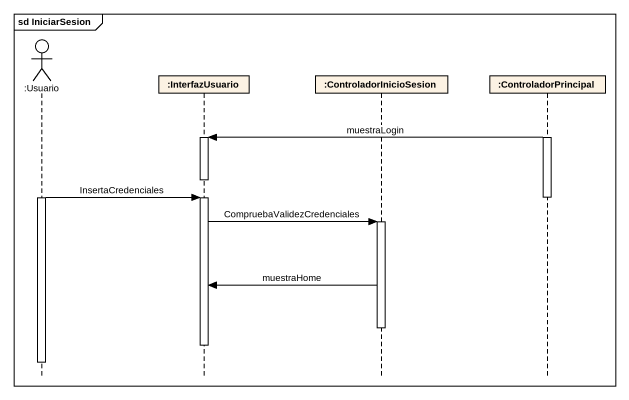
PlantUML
@startuml
mainframe sd IniciarSesion
hide footbox
actor ":Usuario" as Usuario
participant ":InterfazUsuario" as InterfazUsuario
participant ":ControladorInicioSesion" as ControladorInicioSesion
participant ":ControladorPrincipal" as ControladorPrincipal

activate ControladorPrincipal
ControladorPrincipal -> InterfazUsuario : muestraLogin
activate InterfazUsuario
deactivate InterfazUsuario
activate Usuario
Usuario -> InterfazUsuario : InsertaCredenciales
deactivate ControladorPrincipal
activate InterfazUsuario
InterfazUsuario -> ControladorInicioSesion : CompruebaValidezCredenciales
activate ControladorInicioSesion
ControladorInicioSesion -> InterfazUsuario : muestraHome
deactivate ControladorInicioSesion
deactivate InterfazUsuario
deactivate Usuario
@enduml
